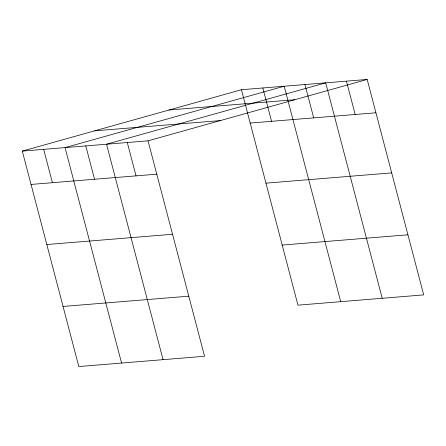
<?xml version="1.0" encoding="UTF-8"?>
<svg xmlns="http://www.w3.org/2000/svg" width="446" height="446" viewBox="0 0 446 446"><rect width="100%" height="100%" fill="white"/><g stroke="black" fill="none" stroke-linecap="round" stroke-linejoin="round"><path stroke-width="0.67" d="M22.3 151.105L148.033 140.836L204.552 356.276L78.819 366.545L22.3 151.105L241.448 89.724L367.181 79.455L423.7 294.895L297.967 305.164L241.448 89.724M148.033 140.836L367.181 79.455M169.129 109.978L294.862 99.709M94.619 130.845L220.352 120.582M250.195 123.057L375.928 112.788M31.047 184.438L156.78 174.174M265.961 183.155L391.688 172.886M46.813 244.536L172.541 234.267M282.201 245.071L407.934 234.802M63.053 306.452L188.786 296.183M346.436 81.15L355.178 114.483M382.211 298.285L325.686 82.844L106.538 144.225L163.063 359.666M304.941 84.534L313.689 117.872M340.716 301.674L284.197 86.229L65.049 147.615L121.568 363.055M262.822 87.974L271.569 121.312M127.288 142.53L136.03 175.863M85.794 145.92L94.541 179.253M43.675 149.36L52.422 182.693"/></g></svg>
